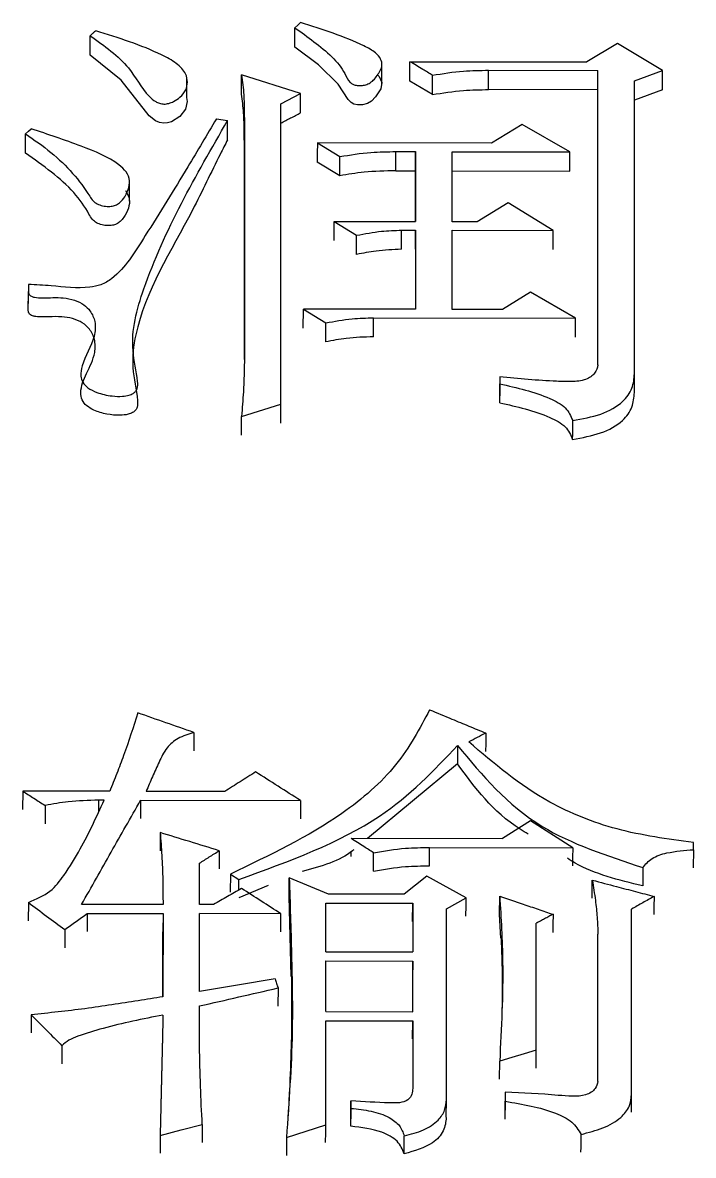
# Model space of a CAD drawing. Header units: millimetres. Extents: x 2384 to 4064, y 886 to 2074.
# Drawn here: x 2770.759 to 2773.345, y 1858.489 to 1862.857 of the extents above; entities that cross this region are included whole.
import ezdxf

# ---------------------------------------------------------------- set-up
doc = ezdxf.new("R2010")
doc.units = ezdxf.units.MM

msp = doc.modelspace()

# ---------------------------------------------------------------- linework, layer by layer
at = {"color": 7, "linetype": 'Continuous', "lineweight": 25}
for p, q in [((2771.8086, 1862.7629), (2771.8088, 1862.8377)), ((2773.0528, 1862.7768), (2772.9338, 1862.7054)), ((2773.2259, 1862.6722), (2773.0528, 1862.7768)), ((2772.1442, 1862.6195), (2772.1445, 1862.6946)), ((2772.2521, 1862.632), (2772.2523, 1862.7066)), ((2772.2523, 1862.7066), (2772.9338, 1862.7054)), ((2771.3922, 1862.5699), (2771.3924, 1862.6444)), ((2771.603, 1862.5811), (2771.6033, 1862.6556)), ((2771.8305, 1862.5834), (2771.6033, 1862.6556)), ((2772.3386, 1862.5797), (2772.2521, 1862.632)), ((2772.3386, 1862.5797), (2772.3389, 1862.6543)), ((2772.555, 1862.5989), (2772.5552, 1862.6735)), ((2772.5552, 1862.6735), (2772.9771, 1862.6727)), ((2772.9768, 1862.5981), (2772.9771, 1862.6727)), ((2772.9771, 1861.537), (2772.9771, 1862.6727)), ((2773.1177, 1862.6333), (2773.2259, 1862.6722)), ((2773.1177, 1861.5033), (2773.1177, 1862.6333)), ((2772.9768, 1862.5981), (2772.555, 1862.5989)), ((2772.9769, 1861.5364), (2772.9768, 1862.5981)), ((2773.2256, 1862.5976), (2773.1175, 1862.5587)), ((2771.7547, 1862.5443), (2771.8305, 1862.5834)), ((2771.7548, 1861.3854), (2771.7547, 1862.5443)), ((2771.5059, 1862.4858), (2771.5492, 1862.4792)), ((2771.549, 1862.4049), (2771.5492, 1862.4792)), ((2771.6139, 1862.3982), (2771.6141, 1862.4725)), ((2771.6141, 1862.4725), (2771.6141, 1861.5729)), ((2772.685, 1862.464), (2772.566, 1862.3921)), ((2772.8689, 1862.3587), (2772.685, 1862.464)), ((2770.7702, 1862.354), (2770.7704, 1862.4282)), ((2771.6139, 1861.5583), (2771.6139, 1862.3982)), ((2771.8954, 1862.3933), (2771.9819, 1862.3406)), ((2772.566, 1862.3921), (2771.8954, 1862.3933)), ((2771.9817, 1862.2665), (2771.9819, 1862.3406)), ((2772.198, 1862.2858), (2772.1983, 1862.3599)), ((2772.1983, 1862.3599), (2772.274, 1862.3598)), ((2772.274, 1862.3598), (2772.274, 1862.0897)), ((2772.4146, 1862.3595), (2772.8689, 1862.3587)), ((2772.4146, 1862.0895), (2772.4146, 1862.3595)), ((2771.9817, 1862.2665), (2771.8951, 1862.3191)), ((2772.198, 1862.2858), (2772.2737, 1862.2856)), ((2772.2737, 1862.0897), (2772.2737, 1862.2856)), ((2772.4143, 1862.2854), (2772.8687, 1862.2845)), ((2771.171, 1862.1693), (2771.1713, 1862.2437)), ((2772.631, 1862.1617), (2772.512, 1862.0893)), ((2772.804, 1862.0557), (2772.631, 1862.1617)), ((2771.96, 1862.0165), (2771.9603, 1862.0903)), ((2771.9603, 1862.0903), (2772.0468, 1862.0373)), ((2771.9603, 1862.0903), (2772.274, 1862.0897)), ((2772.512, 1862.0893), (2772.4146, 1862.0895)), ((2772.2196, 1861.983), (2772.2199, 1862.0568)), ((2772.2199, 1862.0568), (2772.274, 1862.0567)), ((2772.274, 1862.0567), (2772.274, 1861.7517)), ((2772.4146, 1862.0564), (2772.804, 1862.0557)), ((2772.4146, 1861.7514), (2772.4146, 1862.0564)), ((2770.7812, 1861.8475), (2770.781, 1861.774)), ((2770.7812, 1861.8475), (2770.7812, 1861.8209)), ((2770.781, 1861.7475), (2770.7812, 1861.8209)), ((2772.7175, 1861.8173), (2772.6093, 1861.751)), ((2772.8906, 1861.7172), (2772.7175, 1861.8173)), ((2771.841, 1861.6792), (2771.8413, 1861.7525)), ((2771.8413, 1861.7525), (2771.9278, 1861.6991)), ((2772.274, 1861.7517), (2771.8413, 1861.7525)), ((2772.1115, 1861.6454), (2772.1117, 1861.7187)), ((2772.1117, 1861.7187), (2772.8906, 1861.7172)), ((2772.6093, 1861.751), (2772.4146, 1861.7514)), ((2773.1175, 1861.4303), (2773.1177, 1861.5033)), ((2772.5985, 1861.4909), (2772.5983, 1861.418)), ((2772.5983, 1861.3913), (2772.5985, 1861.4642)), ((2772.5985, 1861.4909), (2772.5985, 1861.4642)), ((2771.6033, 1861.3387), (2771.7548, 1861.3854)), ((2771.6031, 1861.266), (2771.6033, 1861.3387)), ((2771.4193, 1860.1197), (2771.4191, 1860.0487)), ((2772.4359, 1859.9985), (2772.0891, 1859.7115)), ((2770.7595, 1859.8937), (2770.7592, 1859.8231)), ((2771.0948, 1859.8931), (2770.7595, 1859.8937)), ((2771.5383, 1859.8922), (2771.2354, 1859.8928)), ((2770.846, 1859.8383), (2770.8457, 1859.7678)), ((2771.0515, 1859.8586), (2771.0514, 1859.8141)), ((2771.0731, 1859.8586), (2771.0515, 1859.8586)), ((2771.2138, 1859.8583), (2771.8304, 1859.8572)), ((2772.7174, 1859.7796), (2772.6092, 1859.7106)), ((2772.8796, 1859.6755), (2772.7174, 1859.7796)), ((2771.2895, 1859.7338), (2771.2892, 1859.6634)), ((2772.0251, 1859.7117), (2772.6092, 1859.7106)), ((2772.0249, 1859.6611), (2772.0248, 1859.6413)), ((2772.3277, 1859.6058), (2772.3279, 1859.6765)), ((2772.3279, 1859.6765), (2772.8796, 1859.6755)), ((2773.3448, 1859.6677), (2773.3445, 1859.5974)), ((2773.3448, 1859.6677), (2773.3448, 1859.6954)), ((2772.1113, 1859.5855), (2772.1116, 1859.6561)), ((2771.4409, 1859.456), (2771.4409, 1859.6157)), ((2771.5599, 1859.5739), (2771.5596, 1859.5037)), ((2771.5599, 1859.5739), (2771.5923, 1859.553)), ((2771.5922, 1859.5119), (2771.5923, 1859.553)), ((2771.9385, 1859.4968), (2771.7871, 1859.5596)), ((2772.3171, 1859.5656), (2772.2306, 1859.4963)), ((2772.4685, 1859.4819), (2772.3171, 1859.5656)), ((2772.9551, 1859.4804), (2772.9553, 1859.5505)), ((2771.7059, 1859.5295), (2771.5921, 1859.4825)), ((2771.7947, 1859.1794), (2771.7868, 1859.4891)), ((2772.2306, 1859.4963), (2771.9385, 1859.4968)), ((2772.5981, 1859.4182), (2772.5983, 1859.4886)), ((2770.7811, 1859.4642), (2770.7808, 1859.3941)), ((2771.3003, 1859.4563), (2770.9866, 1859.4569)), ((2771.495, 1859.4559), (2771.4409, 1859.456)), ((2771.9276, 1859.274), (2771.9277, 1859.4621)), ((2771.9277, 1859.4621), (2772.263, 1859.4615)), ((2772.2627, 1859.3914), (2772.263, 1859.4615)), ((2772.263, 1859.4615), (2772.263, 1859.2734)), ((2772.3928, 1859.4404), (2772.4685, 1859.4819)), ((2771.0082, 1859.422), (2771.3003, 1859.4215)), ((2771.3003, 1859.4215), (2771.3, 1859.3512)), ((2771.3003, 1859.4215), (2771.3002, 1859.1004)), ((2771.4408, 1859.1212), (2771.4409, 1859.4212)), ((2771.7546, 1859.4207), (2771.4409, 1859.4212)), ((2771.7543, 1859.3507), (2771.7546, 1859.4207)), ((2772.3927, 1858.7051), (2772.3928, 1859.4404)), ((2772.6022, 1859.3271), (2772.5981, 1859.4182)), ((2773.1066, 1858.7249), (2773.1067, 1859.439)), ((2770.9216, 1859.3595), (2770.9214, 1859.2896)), ((2772.7389, 1858.8945), (2772.7389, 1859.384)), ((2771.3, 1859.1004), (2771.3, 1859.3512)), ((2772.9767, 1859.2716), (2772.9769, 1859.3418)), ((2772.9768, 1858.7745), (2772.9769, 1859.3418)), ((2771.9276, 1859.274), (2772.263, 1859.2734)), ((2772.9766, 1858.7736), (2772.9767, 1859.2716)), ((2771.9276, 1859.2391), (2772.263, 1859.2385)), ((2771.9276, 1859.0433), (2771.9276, 1859.2391)), ((2772.263, 1859.2385), (2772.2627, 1859.1688)), ((2772.2629, 1859.0427), (2772.263, 1859.2385)), ((2771.7437, 1859.1346), (2771.7435, 1859.065)), ((2770.7918, 1859.0313), (2770.7915, 1858.9619)), ((2771.9275, 1858.6072), (2771.9276, 1859.0082)), ((2771.9276, 1859.0433), (2772.2629, 1859.0427)), ((2771.9276, 1859.0082), (2772.2629, 1859.0076)), ((2772.2627, 1858.9382), (2772.2629, 1859.0076)), ((2772.2629, 1859.0076), (2772.2629, 1858.7476)), ((2772.598, 1858.7833), (2772.5982, 1858.8525)), ((2772.3924, 1858.6361), (2772.3927, 1858.7051)), ((2772.6198, 1858.7329), (2772.6196, 1858.6638)), ((2772.6198, 1858.7329), (2772.6198, 1858.6976)), ((2773.1064, 1858.6555), (2773.1066, 1858.7249)), ((2772.0249, 1858.6988), (2772.0246, 1858.6297)), ((2772.0246, 1858.6012), (2772.0249, 1858.6705)), ((2772.0249, 1858.6705), (2772.0249, 1858.6987)), ((2772.6196, 1858.6286), (2772.6198, 1858.6976)), ((2771.4516, 1858.6081), (2771.4513, 1858.5392)), ((2771.7761, 1858.558), (2771.9275, 1858.6072)), ((2772.2301, 1858.495), (2772.2304, 1858.5643))]:
    msp.add_line(p, q, dxfattribs=at)
at = {"color": 7, "linetype": 'Continuous', "lineweight": 25, "flags": 128}
for points in [[(2771.8088, 1862.8376), (2771.8196, 1862.8474), (2771.8304, 1862.8571)], [(2771.0189, 1862.7318), (2771.019, 1862.7591), (2771.0191, 1862.7828), (2771.0192, 1862.8066)], [(2772.1265, 1862.6572), (2772.1337, 1862.65), (2772.144, 1862.6258), (2772.1394, 1862.6025), (2772.1194, 1862.5708), (2772.1035, 1862.5542), (2772.0881, 1862.5452), (2772.0687, 1862.5403), (2772.0495, 1862.5402), (2772.036, 1862.5432), (2772.025, 1862.5493), (2772.0142, 1862.5612), (2771.9755, 1862.62), (2771.8997, 1862.6944), (2771.8086, 1862.7629), (2771.8086, 1862.7629)], [(2771.3905, 1862.5689), (2771.394, 1862.5533), (2771.3874, 1862.523), (2771.3652, 1862.4952), (2771.3328, 1862.4751), (2771.3182, 1862.4705), (2771.3034, 1862.4689), (2771.2871, 1862.4716), (2771.2719, 1862.4782), (2771.2475, 1862.4981), (2771.1384, 1862.6356), (2771.0189, 1862.7318), (2771.0189, 1862.7318)], [(2773.2256, 1862.5976), (2773.2258, 1862.6394), (2773.2259, 1862.6722)], [(2771.8302, 1862.5089), (2771.8303, 1862.5506), (2771.8305, 1862.5834)], [(2770.7704, 1862.4282), (2770.7812, 1862.438), (2770.792, 1862.4478)], [(2771.8954, 1862.3933), (2771.8952, 1862.3518), (2771.8951, 1862.3191)], [(2772.2737, 1862.2856), (2772.2739, 1862.3272), (2772.274, 1862.3598)], [(2772.8687, 1862.2845), (2772.8688, 1862.3261), (2772.8689, 1862.3587)], [(2772.0466, 1861.9636), (2772.0466, 1861.982), (2772.0467, 1862.0004), (2772.0468, 1862.0373)], [(2772.2737, 1861.983), (2772.2739, 1862.0242), (2772.274, 1862.0567)], [(2772.8038, 1861.982), (2772.8039, 1862.0233), (2772.804, 1862.0557)], [(2772.8903, 1861.644), (2772.8905, 1861.685), (2772.8906, 1861.7172)], [(2771.9276, 1861.6257), (2771.9276, 1861.6441), (2771.9277, 1861.6624), (2771.9278, 1861.6991)], [(2771.7545, 1861.3125), (2771.7546, 1861.3533), (2771.7548, 1861.3854)], [(2772.8795, 1861.2501), (2772.8796, 1861.271), (2772.8796, 1861.2918), (2772.8797, 1861.3229)], [(2772.5443, 1860.1176), (2772.5442, 1860.0777), (2772.5441, 1860.0466)], [(2772.4362, 1860.0697), (2772.4361, 1860.0448), (2772.4359, 1859.9988)], [(2771.2138, 1859.8583), (2771.2136, 1859.8186), (2771.2135, 1859.7878)], [(2771.8304, 1859.8572), (2771.8302, 1859.8175), (2771.8301, 1859.7866)], [(2771.5166, 1859.6641), (2771.5165, 1859.6246), (2771.5164, 1859.5935)], [(2772.8796, 1859.6755), (2772.8795, 1859.6359), (2772.8794, 1859.6051)], [(2773.15, 1859.5987), (2773.1499, 1859.5634), (2773.1498, 1859.5285)], [(2771.7868, 1859.4894), (2771.7869, 1859.5286), (2771.7871, 1859.5596)], [(2773.1933, 1859.4876), (2773.1931, 1859.4481), (2773.193, 1859.4175)], [(2772.4683, 1859.4119), (2772.4684, 1859.451), (2772.4685, 1859.4819)], [(2771.0082, 1859.422), (2771.008, 1859.3826), (2771.0079, 1859.3521)], [(2772.8039, 1859.4187), (2772.8037, 1859.3793), (2772.8036, 1859.3488)], [(2771.7329, 1859.1696), (2771.5869, 1859.1454), (2771.4408, 1859.1212)], [(2770.9107, 1858.9119), (2770.9106, 1858.8842), (2770.9106, 1858.8632), (2770.9105, 1858.8426)], [(2772.7389, 1858.8945), (2772.6927, 1858.8807), (2772.6455, 1858.8666), (2772.5982, 1858.8525)], [(2772.7386, 1858.8252), (2772.7388, 1858.8638), (2772.7389, 1858.8945)], [(2771.2893, 1858.566), (2771.3704, 1858.5871), (2771.4516, 1858.6081)], [(2771.9273, 1858.5383), (2771.9274, 1858.5767), (2771.9275, 1858.6072)], [(2772.9116, 1858.5012), (2772.9117, 1858.5203), (2772.9118, 1858.5398), (2772.9119, 1858.5701)], [(2771.2893, 1858.566), (2771.2891, 1858.5272), (2771.289, 1858.4972)], [(2771.7761, 1858.558), (2771.7759, 1858.5193), (2771.7758, 1858.4892)]]:
    msp.add_lwpolyline(points, dxfattribs=at)
at = {"color": 7, "linetype": 'Continuous', "lineweight": 25}
for points, knots in [([(2771.8088, 1862.8377), (2771.8334, 1862.8199), (2771.9073, 1862.7662), (2771.989, 1862.6975), (2772.0125, 1862.6335), (2772.031, 1862.6192), (2772.045, 1862.6148), (2772.0611, 1862.6136), (2772.0786, 1862.6158), (2772.0969, 1862.6226), (2772.1192, 1862.6415), (2772.1349, 1862.6661), (2772.1471, 1862.6938), (2772.1403, 1862.7182), (2772.1181, 1862.745), (2772.0546, 1862.779), (2771.9574, 1862.8175), (2771.8729, 1862.8438), (2771.8304, 1862.8571)], [0, 0, 0, 0, 0.109185, 0.32916, 0.383764, 0.397994, 0.412315, 0.428913, 0.44575, 0.465117, 0.490353, 0.552219, 0.585251, 0.618677, 0.660422, 0.720609, 0.859399, 1, 1, 1, 1]), ([(2771.0192, 1862.8066), (2771.0742, 1862.7675), (2771.1717, 1862.6983), (2771.2183, 1862.5988), (2771.266, 1862.5549), (2771.2864, 1862.5455), (2771.3044, 1862.5422), (2771.3236, 1862.5454), (2771.345, 1862.5544), (2771.3693, 1862.5711), (2771.3903, 1862.5966), (2771.3964, 1862.6281), (2771.3888, 1862.665), (2771.3529, 1862.7024), (2771.2394, 1862.7636), (2771.1288, 1862.7984), (2771.0408, 1862.8261)], [0, 0, 0, 0, 0.207528, 0.36737, 0.400833, 0.416668, 0.431352, 0.448139, 0.466692, 0.497246, 0.538462, 0.578547, 0.619957, 0.682143, 0.746847, 1, 1, 1, 1]), ([(2771.0192, 1862.8066), (2771.021, 1862.8082), (2771.0255, 1862.8123), (2771.0327, 1862.8188), (2771.0381, 1862.8236), (2771.0408, 1862.826)], [0, 0, 0, 0, 0.25391, 0.626955, 1, 1, 1, 1]), ([(2772.3389, 1862.6543), (2772.3265, 1862.6618), (2772.3059, 1862.6742), (2772.2771, 1862.6917), (2772.2606, 1862.7016), (2772.2523, 1862.7066)], [0, 0, 0, 0, 0.42836, 0.71418, 1, 1, 1, 1]), ([(2771.6033, 1862.6556), (2771.6066, 1862.6299), (2771.6122, 1862.5867), (2771.6134, 1862.5255), (2771.6139, 1862.4902), (2771.6141, 1862.4725)], [0, 0, 0, 0, 0.422632, 0.711287, 1, 1, 1, 1]), ([(2772.3389, 1862.6543), (2772.3786, 1862.6607), (2772.4498, 1862.6722), (2772.5229, 1862.6731), (2772.5552, 1862.6735)], [0, 0, 0, 0, 0.558835, 1, 1, 1, 1]), ([(2772.3386, 1862.5797), (2772.3784, 1862.5861), (2772.4495, 1862.5976), (2772.5227, 1862.5985), (2772.555, 1862.5989)], [0, 0, 0, 0, 0.558823, 1, 1, 1, 1]), ([(2771.6139, 1862.3982), (2771.6137, 1862.411), (2771.6132, 1862.448), (2771.6125, 1862.509), (2771.6062, 1862.5571), (2771.603, 1862.5811)], [0, 0, 0, 0, 0.2093702, 0.6043017, 1, 1, 1, 1]), ([(2771.7545, 1862.4699), (2771.7608, 1862.4731), (2771.7734, 1862.4796), (2771.7987, 1862.4927), (2771.8176, 1862.5024), (2771.8302, 1862.5089)], [0, 0, 0, 0, 0.2501221, 0.5002442, 1, 1, 1, 1]), ([(2771.5059, 1862.4858), (2771.4695, 1862.4243), (2771.3807, 1862.2741), (2771.268, 1862.093), (2771.1762, 1861.947), (2771.1221, 1861.8805), (2771.0649, 1861.8453), (2770.9838, 1861.829), (2770.889, 1861.8418), (2770.8103, 1861.846), (2770.7812, 1861.8475)], [0, 0, 0, 0, 0.221772, 0.540826, 0.653503, 0.748944, 0.789648, 0.82255, 0.934451, 1, 1, 1, 1]), ([(2770.7812, 1861.8209), (2770.7813, 1861.8178), (2770.7816, 1861.8127), (2770.7862, 1861.8061), (2770.7937, 1861.8012), (2770.8104, 1861.7963), (2770.8522, 1861.795), (2770.9044, 1861.7992), (2770.96, 1861.7887), (2770.9961, 1861.7706), (2771.0244, 1861.742), (2771.0419, 1861.7001), (2771.0364, 1861.6263), (2770.9919, 1861.5602), (2770.9813, 1861.4992), (2770.9892, 1861.4696), (2771.0106, 1861.4469), (2771.0498, 1861.4278), (2771.0966, 1861.4167), (2771.1396, 1861.4151), (2771.1672, 1861.4194), (2771.1846, 1861.4263), (2771.1955, 1861.4353), (2771.2035, 1861.451), (2771.2012, 1861.5043), (2771.1668, 1861.6317), (2771.2623, 1861.9829), (2771.427, 1862.2677), (2771.5492, 1862.4792)], [0, 0, 0, 0, 0.005261, 0.008837, 0.012422, 0.017277, 0.029828, 0.061172, 0.07877, 0.09646, 0.112862, 0.137644, 0.170618, 0.238676, 0.261666, 0.275651, 0.289759, 0.306991, 0.331345, 0.347225, 0.357105, 0.364402, 0.370592, 0.376767, 0.392658, 0.46137, 0.600196, 1, 1, 1, 1]), ([(2770.7704, 1862.4282), (2770.8039, 1862.4049), (2770.9054, 1862.3344), (2770.9847, 1862.2426), (2771.0285, 1862.1704), (2771.0458, 1862.1575), (2771.0672, 1862.1501), (2771.0891, 1862.1475), (2771.1092, 1862.1497), (2771.1269, 1862.1569), (2771.1501, 1862.1773), (2771.1665, 1862.2088), (2771.1744, 1862.2477), (2771.1607, 1862.2819), (2771.1047, 1862.3336), (2770.9742, 1862.3867), (2770.8564, 1862.4263), (2770.792, 1862.4479)], [0, 0, 0, 0, 0.118687, 0.359196, 0.382949, 0.402077, 0.42122, 0.441112, 0.455767, 0.470497, 0.490907, 0.548406, 0.590664, 0.633125, 0.674263, 0.821878, 1, 1, 1, 1]), ([(2771.549, 1862.4049), (2771.5397, 1862.3869), (2771.4936, 1862.2972), (2771.3776, 1862.0478), (2771.2062, 1861.7816), (2771.1761, 1861.5263), (2771.2008, 1861.4342), (2771.2032, 1861.3784), (2771.1954, 1861.3622), (2771.183, 1861.3525), (2771.1625, 1861.3452), (2771.1283, 1861.3416), (2771.0823, 1861.3462), (2771.038, 1861.3595), (2771.0043, 1861.3787), (2770.9856, 1861.4028), (2770.98, 1861.4466), (2771.006, 1861.5075), (2771.0401, 1861.5738), (2771.0397, 1861.6333), (2771.0214, 1861.6728), (2770.991, 1861.7008), (2770.9529, 1861.7171), (2770.9079, 1861.7242), (2770.8687, 1861.723), (2770.8352, 1861.7221), (2770.8138, 1861.7229), (2770.7983, 1861.726), (2770.7889, 1861.7302), (2770.7829, 1861.7362), (2770.781, 1861.7423), (2770.781, 1861.7461), (2770.781, 1861.7474)], [0, 0, 0, 0, 0.033509, 0.167495, 0.4605719, 0.5339747, 0.6074674, 0.6224404, 0.6293493, 0.6363205, 0.6441444, 0.6562154, 0.6765834, 0.6981557, 0.7126718, 0.7273453, 0.7439504, 0.7872311, 0.835835, 0.8650957, 0.8888219, 0.9065426, 0.9243424, 0.9407929, 0.9602021, 0.9704596, 0.9804259, 0.9853879, 0.989354, 0.9933512, 0.9976725, 1, 1, 1, 1]), ([(2771.1553, 1862.2102), (2771.1618, 1862.199), (2771.1744, 1862.177), (2771.1682, 1862.1406), (2771.1539, 1862.1121), (2771.1372, 1862.0914), (2771.1219, 1862.0805), (2771.1052, 1862.0752), (2771.086, 1862.0738), (2771.0646, 1862.0767), (2771.0434, 1862.0847), (2771.0256, 1862.0993), (2771.0034, 1862.1407), (2770.9591, 1862.2054), (2770.8713, 1862.2823), (2770.8041, 1862.33), (2770.7702, 1862.354)], [0, 0, 0, 0, 0.068046, 0.133165, 0.204974, 0.240473, 0.267588, 0.289171, 0.310682, 0.341101, 0.371791, 0.402684, 0.446749, 0.62255, 0.809753, 1, 1, 1, 1]), ([(2771.9819, 1862.3406), (2772.0217, 1862.3471), (2772.0928, 1862.3586), (2772.166, 1862.3595), (2772.1983, 1862.3599)], [0, 0, 0, 0, 0.558836, 1, 1, 1, 1]), ([(2772.198, 1862.2858), (2772.1569, 1862.2851), (2772.0837, 1862.2838), (2772.0128, 1862.2718), (2771.9817, 1862.2665)], [0, 0, 0, 0, 0.561086, 1, 1, 1, 1]), ([(2772.0468, 1862.0373), (2772.0785, 1862.0432), (2772.1352, 1862.0539), (2772.194, 1862.0559), (2772.2199, 1862.0568)], [0, 0, 0, 0, 0.558879, 1, 1, 1, 1]), ([(2772.2196, 1861.983), (2772.1867, 1861.9816), (2772.128, 1861.979), (2772.0714, 1861.9683), (2772.0466, 1861.9635)], [0, 0, 0, 0, 0.560995, 1, 1, 1, 1]), ([(2771.9278, 1861.6991), (2771.9615, 1861.7055), (2772.0217, 1861.7171), (2772.0841, 1861.7182), (2772.1117, 1861.7187)], [0, 0, 0, 0, 0.558545, 1, 1, 1, 1]), ([(2772.1115, 1861.6454), (2772.0764, 1861.6445), (2772.0138, 1861.6429), (2771.9539, 1861.631), (2771.9276, 1861.6257)], [0, 0, 0, 0, 0.5613224, 1, 1, 1, 1]), ([(2771.6141, 1861.5729), (2771.6139, 1861.5497), (2771.6133, 1861.5034), (2771.61, 1861.4253), (2771.6058, 1861.3704), (2771.6033, 1861.3387)], [0, 0, 0, 0, 0.297411, 0.594834, 1, 1, 1, 1]), ([(2772.9771, 1861.537), (2772.9742, 1861.5262), (2772.9684, 1861.5041), (2772.9302, 1861.4766), (2772.8739, 1861.4721), (2772.7635, 1861.4756), (2772.6715, 1861.4841), (2772.5985, 1861.4909)], [0, 0, 0, 0, 0.110883, 0.226049, 0.356903, 0.489202, 1, 1, 1, 1]), ([(2772.8797, 1861.3229), (2772.9168, 1861.3295), (2772.9896, 1861.3424), (2773.0724, 1861.3883), (2773.113, 1861.4466), (2773.1162, 1861.4845), (2773.1177, 1861.5033)], [0, 0, 0, 0, 0.292671, 0.574804, 0.788902, 1, 1, 1, 1]), ([(2772.5985, 1861.4642), (2772.6649, 1861.4491), (2772.7566, 1861.4284), (2772.8573, 1861.3751), (2772.8724, 1861.34), (2772.8797, 1861.3229)], [0, 0, 0, 0, 0.572938, 0.791384, 1, 1, 1, 1]), ([(2772.8795, 1861.2501), (2772.9165, 1861.2567), (2772.9893, 1861.2695), (2773.0722, 1861.3154), (2773.1127, 1861.3736), (2773.1159, 1861.4115), (2773.1175, 1861.4303)], [0, 0, 0, 0, 0.292833, 0.575008, 0.789028, 1, 1, 1, 1]), ([(2772.5983, 1861.3912), (2772.6646, 1861.3762), (2772.7563, 1861.3554), (2772.857, 1861.3022), (2772.8721, 1861.2672), (2772.8795, 1861.2501)], [0, 0, 0, 0, 0.573095, 0.791518, 1, 1, 1, 1]), ([(2771.203, 1860.1956), (2771.1856, 1860.1406), (2771.1609, 1860.0624), (2771.1227, 1859.9618), (2771.1041, 1859.916), (2771.0948, 1859.8931)], [0, 0, 0, 0, 0.5428121, 0.7713704, 1, 1, 1, 1]), ([(2771.4193, 1860.1197), (2771.3833, 1860.1323), (2771.3112, 1860.1576), (2771.2391, 1860.1829), (2771.203, 1860.1956)], [0, 0, 0, 0, 0.4999988, 1, 1, 1, 1]), ([(2772.328, 1860.2072), (2772.2896, 1860.1347), (2772.2118, 1859.988), (2771.9547, 1859.7626), (2771.7105, 1859.6459), (2771.5599, 1859.5739)], [0, 0, 0, 0, 0.27225, 0.551024, 1, 1, 1, 1]), ([(2772.328, 1860.2072), (2772.3567, 1860.1953), (2772.4071, 1860.1744), (2772.4793, 1860.1446), (2772.5226, 1860.1266), (2772.5443, 1860.1176)], [0, 0, 0, 0, 0.398378, 0.699189, 1, 1, 1, 1]), ([(2771.4193, 1860.1197), (2771.398, 1860.113), (2771.3561, 1860.1001), (2771.309, 1860.0583), (2771.2856, 1860.0055), (2771.2589, 1859.9496), (2771.2432, 1859.9117), (2771.2354, 1859.8928)], [0, 0, 0, 0, 0.178456, 0.349692, 0.567005, 0.783635, 1, 1, 1, 1]), ([(2772.5443, 1860.1176), (2772.5335, 1860.1119), (2772.5119, 1860.1005), (2772.4903, 1860.0891), (2772.4794, 1860.0833)], [0, 0, 0, 0, 0.500058, 1, 1, 1, 1]), ([(2771.5923, 1859.553), (2771.7873, 1859.6238), (2772.1307, 1859.7485), (2772.344, 1859.9727), (2772.4362, 1860.0697)], [0, 0, 0, 0, 0.56781, 1, 1, 1, 1]), ([(2772.4362, 1860.0697), (2772.531, 1859.9549), (2772.7032, 1859.7465), (2773.0116, 1859.6445), (2773.15, 1859.5987)], [0, 0, 0, 0, 0.551031, 1, 1, 1, 1]), ([(2773.3448, 1859.6954), (2773.245, 1859.709), (2773.0474, 1859.7358), (2772.7361, 1859.8631), (2772.5761, 1860.0004), (2772.4794, 1860.0833)], [0, 0, 0, 0, 0.287572, 0.569656, 1, 1, 1, 1]), ([(2771.6573, 1859.9679), (2771.6375, 1859.9553), (2771.5978, 1859.9301), (2771.5581, 1859.9049), (2771.5383, 1859.8922)], [0, 0, 0, 0, 0.499999, 1, 1, 1, 1]), ([(2771.8304, 1859.8572), (2771.8015, 1859.8757), (2771.7438, 1859.9126), (2771.6861, 1859.9494), (2771.6573, 1859.9679)], [0, 0, 0, 0, 0.5, 1, 1, 1, 1]), ([(2772.7078, 1859.728), (2772.6974, 1859.7342), (2772.5774, 1859.8063), (2772.5035, 1859.9067), (2772.4359, 1859.9985)], [0, 0, 0, 0, 0.086135, 1, 1, 1, 1]), ([(2770.7595, 1859.8937), (2770.7739, 1859.8845), (2770.8027, 1859.866), (2770.8316, 1859.8475), (2770.846, 1859.8383)], [0, 0, 0, 0, 0.499997, 1, 1, 1, 1]), ([(2770.7811, 1859.4642), (2770.8111, 1859.4772), (2770.8705, 1859.503), (2770.9277, 1859.5812), (2770.9995, 1859.6971), (2771.0444, 1859.7956), (2771.0731, 1859.8586)], [0, 0, 0, 0, 0.161067, 0.318631, 0.564031, 1, 1, 1, 1]), ([(2771.0515, 1859.8586), (2771.0125, 1859.8577), (2770.9428, 1859.8561), (2770.8755, 1859.8437), (2770.846, 1859.8383)], [0, 0, 0, 0, 0.561073, 1, 1, 1, 1]), ([(2770.9866, 1859.4569), (2771.0244, 1859.524), (2771.1002, 1859.6582), (2771.1759, 1859.7916), (2771.2138, 1859.8583)], [0, 0, 0, 0, 0.5, 1, 1, 1, 1]), ([(2771.2895, 1859.7338), (2771.2916, 1859.7045), (2771.296, 1859.6438), (2771.3001, 1859.5513), (2771.3002, 1859.488), (2771.3003, 1859.4563)], [0, 0, 0, 0, 0.317097, 0.658451, 1, 1, 1, 1]), ([(2771.5166, 1859.6641), (2771.4788, 1859.6757), (2771.4031, 1859.699), (2771.3273, 1859.7222), (2771.2895, 1859.7338)], [0, 0, 0, 0, 0.499999, 1, 1, 1, 1]), ([(2772.1116, 1859.6561), (2772.0992, 1859.664), (2772.0786, 1859.6773), (2772.0498, 1859.6958), (2772.0333, 1859.7064), (2772.0251, 1859.7117)], [0, 0, 0, 0, 0.42836, 0.714179, 1, 1, 1, 1]), ([(2771.4409, 1859.6157), (2771.4535, 1859.6238), (2771.4788, 1859.6399), (2771.504, 1859.6561), (2771.5166, 1859.6641)], [0, 0, 0, 0, 0.5, 1, 1, 1, 1]), ([(2772.0358, 1859.6675), (2772.0344, 1859.6662), (2771.9844, 1859.6245), (2771.9095, 1859.6037), (2771.8367, 1859.5835)], [0, 0, 0, 0, 0.02957, 1, 1, 1, 1]), ([(2772.1116, 1859.6561), (2772.1526, 1859.6631), (2772.2238, 1859.6752), (2772.297, 1859.6761), (2772.3279, 1859.6765)], [0, 0, 0, 0, 0.576908, 1, 1, 1, 1]), ([(2773.15, 1859.5987), (2773.1605, 1859.6116), (2773.1819, 1859.6379), (2773.255, 1859.6609), (2773.3105, 1859.6651), (2773.3448, 1859.6677)], [0, 0, 0, 0, 0.267691, 0.548587, 1, 1, 1, 1]), ([(2773.1498, 1859.5282), (2773.0568, 1859.5509), (2772.9509, 1859.5767), (2772.8691, 1859.6286), (2772.8591, 1859.635)], [0, 0, 0, 0, 0.877061, 1, 1, 1, 1]), ([(2772.1113, 1859.5855), (2772.1524, 1859.5924), (2772.2236, 1859.6045), (2772.2967, 1859.6054), (2772.3277, 1859.6058)], [0, 0, 0, 0, 0.576908, 1, 1, 1, 1]), ([(2771.7871, 1859.5596), (2771.7901, 1859.4609), (2771.7963, 1859.2636), (2771.8028, 1858.9299), (2771.7858, 1858.694), (2771.7761, 1858.558)], [0, 0, 0, 0, 0.297664, 0.595342, 1, 1, 1, 1]), ([(2772.9553, 1859.5505), (2772.9595, 1859.5244), (2772.9671, 1859.4768), (2772.9748, 1859.4072), (2772.9762, 1859.3636), (2772.9769, 1859.3418)], [0, 0, 0, 0, 0.376522, 0.687982, 1, 1, 1, 1]), ([(2772.9553, 1859.5505), (2772.9866, 1859.5422), (2773.0419, 1859.5276), (2773.1212, 1859.5066), (2773.1693, 1859.4939), (2773.1933, 1859.4876)], [0, 0, 0, 0, 0.394054, 0.697027, 1, 1, 1, 1]), ([(2771.6032, 1859.5183), (2771.5851, 1859.5079), (2771.5491, 1859.4871), (2771.513, 1859.4663), (2771.495, 1859.4559)], [0, 0, 0, 0, 0.499999, 1, 1, 1, 1]), ([(2771.7546, 1859.4207), (2771.7293, 1859.4369), (2771.6789, 1859.4695), (2771.6284, 1859.502), (2771.6032, 1859.5183)], [0, 0, 0, 0, 0.5, 1, 1, 1, 1]), ([(2772.5983, 1859.4886), (2772.6034, 1859.4039), (2772.6122, 1859.2559), (2772.608, 1859.0437), (2772.6015, 1858.9163), (2772.5982, 1858.8525)], [0, 0, 0, 0, 0.4017473, 0.7007736, 1, 1, 1, 1]), ([(2772.5983, 1859.4886), (2772.6284, 1859.4784), (2772.6777, 1859.4616), (2772.7462, 1859.4383), (2772.7846, 1859.4253), (2772.8039, 1859.4187)], [0, 0, 0, 0, 0.4392507, 0.7196254, 1, 1, 1, 1]), ([(2773.1933, 1859.4876), (2773.1861, 1859.4835), (2773.1717, 1859.4754), (2773.15, 1859.4633), (2773.1284, 1859.4512), (2773.114, 1859.4431), (2773.1067, 1859.439)], [0, 0, 0, 0, 0.25, 0.5, 0.75, 1, 1, 1, 1]), ([(2770.7811, 1859.4642), (2770.8045, 1859.4467), (2770.8514, 1859.4119), (2770.8982, 1859.377), (2770.9216, 1859.3595)], [0, 0, 0, 0, 0.499825, 1, 1, 1, 1]), ([(2770.9216, 1859.3595), (2770.9361, 1859.3699), (2770.9649, 1859.3908), (2770.9938, 1859.4116), (2771.0082, 1859.422)], [0, 0, 0, 0, 0.499998, 1, 1, 1, 1]), ([(2772.8039, 1859.4187), (2772.7984, 1859.4158), (2772.7876, 1859.4101), (2772.7714, 1859.4014), (2772.7552, 1859.3927), (2772.7444, 1859.3869), (2772.7389, 1859.384)], [0, 0, 0, 0, 0.25, 0.5, 0.75, 1, 1, 1, 1]), ([(2772.6037, 1859.3274), (2772.6038, 1859.3249), (2772.6045, 1859.3063), (2772.6089, 1859.1806), (2772.6079, 1859.0941), (2772.6071, 1859.0517), (2772.6063, 1859.0265), (2772.6061, 1859.0209), (2772.606, 1859.0176)], [0, 0, 0, 0, 0.06957, 0.521978, 0.747143, 0.863256, 0.920806, 1, 1, 1, 1]), ([(2771.795, 1859.1875), (2771.795, 1859.1875), (2771.795, 1859.1876), (2771.7955, 1859.1628), (2771.7968, 1859.0529), (2771.7947, 1858.9053), (2771.789, 1858.7643), (2771.7841, 1858.6731), (2771.7817, 1858.6309), (2771.7813, 1858.6248), (2771.7813, 1858.6248), (2771.7813, 1858.6249)], [0, 0, 0, 0, 0.0008552, 0.0071833, 0.263934, 0.5142081, 0.7932253, 0.9457816, 0.9915789, 0.9985567, 1, 1, 1, 1]), ([(2771.7329, 1859.1696), (2771.7347, 1859.1638), (2771.7383, 1859.1521), (2771.7419, 1859.1404), (2771.7437, 1859.1346)], [0, 0, 0, 0, 0.5, 1, 1, 1, 1]), ([(2771.3002, 1859.1004), (2771.2685, 1859.0955), (2771.1684, 1859.0801), (2770.9999, 1859.0529), (2770.8612, 1859.0385), (2770.7918, 1859.0313)], [0, 0, 0, 0, 0.188106, 0.593738, 1, 1, 1, 1]), ([(2771.4408, 1859.0652), (2771.4913, 1859.0768), (2771.5923, 1859.0999), (2771.6932, 1859.1231), (2771.7437, 1859.1346)], [0, 0, 0, 0, 0.5, 1, 1, 1, 1]), ([(2771.4516, 1858.6081), (2771.4491, 1858.6572), (2771.4442, 1858.7581), (2771.4406, 1858.9105), (2771.4408, 1859.0136), (2771.4408, 1859.0652)], [0, 0, 0, 0, 0.3213297, 0.6606185, 1, 1, 1, 1]), ([(2770.7918, 1859.0313), (2770.8116, 1859.0115), (2770.8513, 1858.9717), (2770.8909, 1858.9318), (2770.9107, 1858.9119)], [0, 0, 0, 0, 0.500004, 1, 1, 1, 1]), ([(2771.3002, 1859.0304), (2771.2222, 1859.0149), (2771.1102, 1858.9926), (2770.9916, 1858.9559), (2770.936, 1858.9347), (2770.9191, 1858.9194), (2770.9107, 1858.9119)], [0, 0, 0, 0, 0.564923, 0.811394, 0.907313, 1, 1, 1, 1]), ([(2771.3002, 1859.0304), (2771.3001, 1859.0259), (2771.2999, 1859.0193), (2771.2997, 1859.0103), (2771.2996, 1859.0036), (2771.2994, 1858.9969), (2771.2992, 1858.9902), (2771.2991, 1858.9835), (2771.2989, 1858.9768), (2771.2988, 1858.9701), (2771.2986, 1858.9634), (2771.2984, 1858.9545), (2771.2982, 1858.9455), (2771.298, 1858.9366), (2771.2978, 1858.9299), (2771.2977, 1858.9232), (2771.2975, 1858.9165), (2771.2973, 1858.9098), (2771.2972, 1858.9031), (2771.297, 1858.8963), (2771.2969, 1858.8896), (2771.2967, 1858.8829), (2771.2965, 1858.8762), (2771.2964, 1858.8695), (2771.2962, 1858.8605), (2771.296, 1858.8516), (2771.2958, 1858.8426), (2771.2956, 1858.8359), (2771.2954, 1858.8292), (2771.2953, 1858.8225), (2771.2951, 1858.8158), (2771.295, 1858.809), (2771.2948, 1858.8023), (2771.2946, 1858.7956), (2771.2945, 1858.7889), (2771.2943, 1858.7821), (2771.2941, 1858.7732), (2771.2939, 1858.7642), (2771.2937, 1858.7552), (2771.2935, 1858.7485), (2771.2934, 1858.7418), (2771.2932, 1858.735), (2771.2931, 1858.7283), (2771.2929, 1858.7216), (2771.2928, 1858.7149), (2771.2926, 1858.7081), (2771.2924, 1858.7014), (2771.2923, 1858.6947), (2771.2921, 1858.6879), (2771.2919, 1858.6789), (2771.2917, 1858.67), (2771.2915, 1858.661), (2771.2913, 1858.6542), (2771.2912, 1858.6475), (2771.291, 1858.6407), (2771.2909, 1858.634), (2771.2907, 1858.6273), (2771.2906, 1858.6205), (2771.2904, 1858.6138), (2771.2902, 1858.607), (2771.2901, 1858.6003), (2771.2899, 1858.5935), (2771.2898, 1858.5868), (2771.2896, 1858.5811), (2771.2895, 1858.5765), (2771.2894, 1858.5719), (2771.2893, 1858.5684), (2771.2893, 1858.566)], [0, 0, 0, 0, 0.02895, 0.043426, 0.057903, 0.072379, 0.086855, 0.101332, 0.115808, 0.130284, 0.144761, 0.159237, 0.188189, 0.202666, 0.217142, 0.231618, 0.246095, 0.260571, 0.275047, 0.289524, 0.304, 0.318476, 0.332952, 0.347429, 0.361905, 0.390858, 0.405334, 0.41981, 0.434287, 0.448763, 0.463239, 0.477715, 0.492192, 0.506668, 0.521144, 0.535621, 0.550097, 0.57905, 0.593526, 0.608002, 0.622478, 0.636955, 0.651431, 0.665907, 0.680384, 0.69486, 0.709336, 0.723813, 0.738289, 0.752765, 0.781718, 0.796194, 0.81067, 0.825147, 0.839623, 0.854099, 0.868576, 0.883052, 0.897528, 0.912004, 0.926481, 0.940957, 0.955433, 0.96991, 0.977432, 0.984955, 1, 1, 1, 1]), ([(2772.2629, 1858.7476), (2772.2624, 1858.74), (2772.2614, 1858.7243), (2772.2471, 1858.7003), (2772.2106, 1858.6903), (2772.1364, 1858.6925), (2772.0742, 1858.696), (2772.0249, 1858.6988)], [0, 0, 0, 0, 0.111246, 0.226324, 0.352573, 0.486484, 1, 1, 1, 1]), ([(2772.9769, 1858.7745), (2772.9744, 1858.7648), (2772.9703, 1858.7492), (2772.952, 1858.7311), (2772.9057, 1858.7121), (2772.7883, 1858.7255), (2772.6868, 1858.7299), (2772.6198, 1858.7329)], [0, 0, 0, 0, 0.1013436, 0.162893, 0.2266619, 0.4895179, 1, 1, 1, 1]), ([(2772.2304, 1858.5643), (2772.2557, 1858.5708), (2772.3055, 1858.5835), (2772.3606, 1858.6196), (2772.3893, 1858.6628), (2772.3916, 1858.6911), (2772.3927, 1858.7051)], [0, 0, 0, 0, 0.291879, 0.573778, 0.788361, 1, 1, 1, 1]), ([(2772.9119, 1858.5701), (2772.9407, 1858.5773), (2772.9975, 1858.5916), (2773.0639, 1858.6291), (2773.1016, 1858.6768), (2773.105, 1858.709), (2773.1066, 1858.7249)], [0, 0, 0, 0, 0.291495, 0.574413, 0.789056, 1, 1, 1, 1]), ([(2772.0249, 1858.6705), (2772.051, 1858.6677), (2772.1028, 1858.662), (2772.1696, 1858.6402), (2772.2156, 1858.605), (2772.2255, 1858.5777), (2772.2304, 1858.5643)], [0, 0, 0, 0, 0.2904, 0.575151, 0.790821, 1, 1, 1, 1]), ([(2772.6198, 1858.6976), (2772.6864, 1858.6865), (2772.7785, 1858.671), (2772.8808, 1858.6211), (2772.9016, 1858.5869), (2772.9119, 1858.5701)], [0, 0, 0, 0, 0.571986, 0.790496, 1, 1, 1, 1]), ([(2772.3924, 1858.6357), (2772.3905, 1858.6178), (2772.3866, 1858.5817), (2772.3331, 1858.524), (2772.2696, 1858.5062), (2772.2301, 1858.495)], [0, 0, 0, 0, 0.269955, 0.546271, 1, 1, 1, 1]), ([(2772.2301, 1858.495), (2772.2231, 1858.5121), (2772.2087, 1858.547), (2772.1318, 1858.5887), (2772.0656, 1858.5964), (2772.0246, 1858.6012)], [0, 0, 0, 0, 0.266757, 0.545382, 1, 1, 1, 1])]:
    msp.add_open_spline(points, degree=3, knots=knots, dxfattribs=at)

doc.saveas('drawing.dxf')
